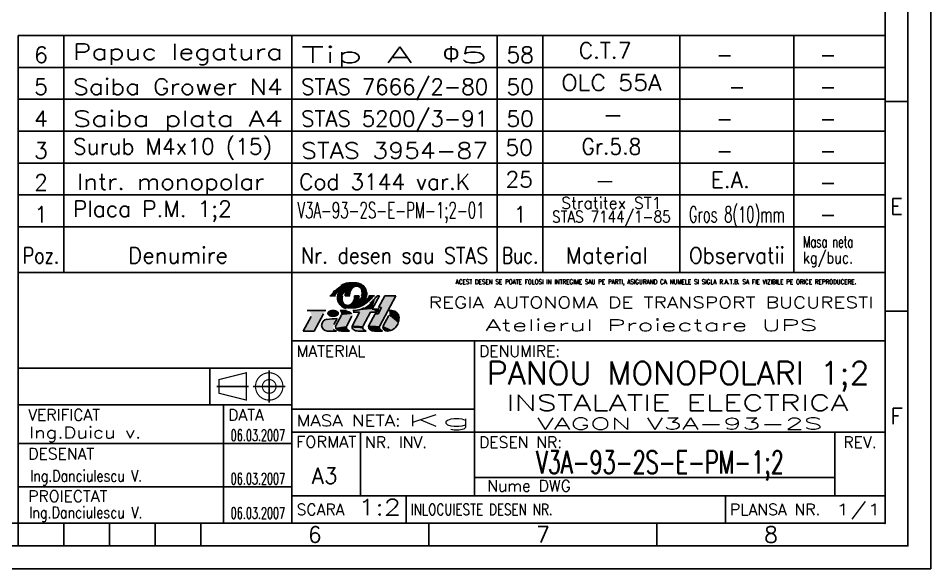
# Model space of a CAD drawing. Header units: millimetres. Extents: x 41 to 881, y 14 to 311.
# Drawn here: x 260.8 to 460.8, y 13.6 to 134.4 of the extents above; entities that cross this region are included whole.
import ezdxf
from ezdxf.enums import TextEntityAlignment as Align

# ---------------------------------------------------------------- set-up
doc = ezdxf.new("R2010")
doc.units = ezdxf.units.MM
doc.layers.add('LIN_GR', color=3, linetype='Continuous')
doc.layers.add('LIN_SUB', color=7, linetype='Continuous')
doc.styles.add('ISO', font='SIMPLEX.shx')
doc.styles.add('ISOCP', font='SIMPLEX.SHX')
doc.styles.add('ROMANC', font='romanc')

# ---------------------------------------------------------------- blocks, each defined once
blk = doc.blocks.new('ind3_12')
at = {"color": 70}
for p, q in [((0, 55), (-190, 55)), ((-190, 55), (-190, 0)), ((-130, 55), (-130, 0)), ((-130, 40), (0, 40)), ((-190, 26), (-130, 26))]:
    blk.add_line(p, q, dxfattribs=at)
at = {"color": 40}
for p, q in [((-121.71, 49.9), (-120.46, 49.9)), ((-118.34, 49.9), (-117.36, 49.9)), ((-115.31, 49.9), (-116.29, 49.9)), ((-111.94, 49.9), (-113.19, 49.9)), ((-112.95, 48.16), (-112.68, 48.4)), ((-112.68, 48.4), (-112.61, 48.47)), ((-110.84, 49.9), (-112.41, 46.97)), ((-110.84, 49.9), (-111.36, 49.9)), ((-109.64, 49.9), (-111.01, 47.32)), ((-107.23, 49.9), (-110.77, 43.26)), ((-107.23, 49.9), (-109.64, 49.9)), ((-122.56, 46.63), (-126.68, 46.63)), ((-118.05, 46.63), (-119.46, 46.63)), ((-115.18, 46.28), (-116.74, 43.36)), ((-116.7, 46.63), (-116.29, 46.65)), ((-116.6, 46.28), (-115.18, 46.28)), ((-116.29, 46.65), (-115.69, 46.73)), ((-115.69, 46.73), (-115.27, 46.82)), ((-115.27, 46.82), (-114.78, 46.97)), ((-114.78, 46.97), (-114.27, 47.24)), ((-112.77, 46.28), (-114.38, 43.26)), ((-112.77, 46.28), (-111.36, 46.28)), ((-112.41, 46.97), (-110.99, 46.97)), ((-110.99, 46.97), (-111.36, 46.28)), ((-110.41, 47.32), (-111.15, 45.93)), ((-111.01, 47.32), (-110.41, 47.32)), ((-108.78, 46.63), (-108.09, 46.63)), ((-125.82, 45.38), (-127.54, 42.15)), ((-123.11, 45.94), (-125.13, 42.15)), ((-120.12, 44.91), (-120.81, 43.6)), ((-119.12, 45.67), (-120.36, 43.36)), ((-116.85, 45.42), (-118, 43.26)), ((-111.75, 45.93), (-113.13, 43.36)), ((-111.75, 45.93), (-111.15, 45.93)), ((-108.74, 45.59), (-109.99, 43.26)), ((-125.13, 42.15), (-127.54, 42.15)), ((-120.23, 42.15), (-122.21, 42.15)), ((-117.39, 42.15), (-119.15, 42.15)), ((-117.39, 42.15), (-117.72, 42.33)), ((-113.77, 42.15), (-115.53, 42.15)), ((-113.77, 42.15), (-114.1, 42.33)), ((-110.16, 42.15), (-111.92, 42.15)), ((-110.16, 42.15), (-110.49, 42.33))]:
    blk.add_line(p, q, dxfattribs=at)
at = {"color": 240}
for p, q in [((-90, 40), (-90, 6)), ((-130, 34), (-190, 34)), ((-148, 34), (-148, 26)), ((-135, 33.5), (-135, 26.5)), ((-146.5, 30), (-139.5, 30)), ((-138.5, 30), (-131.5, 30)), ((-145, 26), (-145, 0)), ((-130, 25), (-90, 25)), ((-130, 20), (0, 20)), ((-115, 20), (-115, 6)), ((-11, 20), (-11, 6)), ((-190, 17.5), (-130, 17.5)), ((-90, 10), (-11, 10)), ((-190, 8), (-130, 8)), ((-130, 6), (0, 6)), ((-105, 6), (-105, 0)), ((-35, 6), (-35, 0))]:
    blk.add_line(p, q, dxfattribs=at)
at = {"color": 40}
for points in [[(-114.74, 49.9, 0.04888), (-114.64, 50.37, 0.067418), (-114.64, 50.71, 0.012512), (-114.71, 51.12, 0.046313), (-114.74, 51.23, 0.02866), (-114.83, 51.43, 0.04799), (-114.9, 51.53, 0.027533), (-115.01, 51.65, 0.02878), (-115.12, 51.74, 0.020408), (-115.27, 51.85, 0.028785), (-115.38, 51.91, 0.02307), (-115.48, 51.96, 0.025276), (-115.58, 51.99, 0.029587), (-115.69, 52.01, 0.0261), (-115.8, 52.02, 0.034106), (-115.93, 52.02, 0.03305), (-116.05, 52, 0.031407), (-116.17, 51.97, 0.027201), (-116.3, 51.91, 0.027571), (-116.45, 51.82, 0.032433), (-116.58, 51.73, 0.017982), (-116.7, 51.62, 0.025528), (-116.79, 51.53, 0.009898), (-116.89, 51.41, 0.014131), (-116.96, 51.31, 0.005952), (-117.02, 51.22, 0.007874), (-117.06, 51.15, 0.013516), (-117.13, 51.03, 0.012262), (-117.2, 50.9, 0.010996), (-117.25, 50.78, 0.020912), (-117.28, 50.71, 0.006638), (-117.28, 50.69, 0.003922), (-117.3, 50.64, 0.014081), (-117.33, 50.52, 0.011261), (-117.36, 50.37, 0.018498), (-117.36, 50.34, 0.00311), (-117.38, 50.18, 0.039527), (-117.38, 50.07, 0.0256), (-117.36, 49.9)], [(-113.68, 49.9, 0.047001), (-113.61, 50.39, 0.072657), (-113.64, 50.71, 0.024176), (-113.81, 51.3, 0.05712), (-113.92, 51.53, 0.02409), (-114.05, 51.71, 0.014395), (-114.28, 51.99, 0.046768), (-114.45, 52.15, 0.031027), (-114.74, 52.35)], [(-119.97, 49.9, 0.047001), (-120.05, 49.4, 0.072657), (-120.01, 49.08, 0.024176), (-119.84, 48.49, 0.05712), (-119.73, 48.26, 0.02409), (-119.6, 48.09, 0.014395), (-119.38, 47.81, 0.046768), (-119.2, 47.65, 0.031027), (-118.91, 47.44)], [(-118.91, 49.9, 0.04888), (-119.02, 49.43, 0.067418), (-119.01, 49.08, 0.012512), (-118.94, 48.67, 0.046313), (-118.91, 48.56, 0.02866), (-118.82, 48.37, 0.04799), (-118.75, 48.26, 0.027533), (-118.64, 48.15, 0.02878), (-118.53, 48.05, 0.020408), (-118.39, 47.95, 0.028785), (-118.28, 47.88, 0.02307), (-118.17, 47.84, 0.025276), (-118.07, 47.8, 0.029587), (-117.97, 47.78, 0.0261), (-117.85, 47.77, 0.034106), (-117.73, 47.77, 0.03305), (-117.6, 47.79, 0.031407), (-117.48, 47.83, 0.027201), (-117.36, 47.88, 0.027571), (-117.2, 47.97, 0.032433), (-117.07, 48.06, 0.017982), (-116.95, 48.18, 0.025528), (-116.87, 48.26, 0.009898), (-116.76, 48.39, 0.014131), (-116.7, 48.48, 0.005952), (-116.63, 48.57, 0.007874), (-116.59, 48.64, 0.013516), (-116.52, 48.76, 0.012262), (-116.45, 48.9, 0.010996), (-116.4, 49.02, 0.020912), (-116.38, 49.08, 0.006638), (-116.37, 49.11, 0.003922), (-116.35, 49.16, 0.014081), (-116.32, 49.28, 0.011261), (-116.29, 49.42, 0.018498), (-116.29, 49.45, 0.00311), (-116.27, 49.61, 0.039527), (-116.27, 49.73, 0.0256), (-116.29, 49.9)]]:
    blk.add_lwpolyline(points, format="xyb", dxfattribs=at)
at = {"color": 40, "flags": 128}
blk.add_lwpolyline([(-108.71, 42.18, 0.07519), (-108.1, 42.37, 0.103495), (-107.27, 43.01, 0.091904), (-106.74, 43.94, 0.085107), (-106.54, 45.08, 0.085107)], format="xyb", dxfattribs=at)
at = {"color": 240}
for points in [[(-146, 31.5, 0.25, 0.25, 0), (-140, 33, 0.25, 0.25, 0), (-140, 27, 0.25, 0.25, 0), (-146, 28.5, 0.25, 0.25, 0)], [(-135, 31.5, 0.25, 0.25, 1), (-135, 28.5, 0.25, 0.25, 1)]]:
    blk.add_lwpolyline(points, format="xyseb", close=True, dxfattribs=at)
blk.add_lwpolyline([(-135, 33, 0.25, 0.25, 1), (-135, 27, 0.25, 0.25, 1), (-135, 33, 0.25, 0.25, 1)], format="xyseb", dxfattribs=at)
at = {"color": 40}
for centre, radius, start, end in [((-117.8, 49.83), 2.74, 113.911, 122.24), ((-115.81, 45.34), 7.65, 108.9325, 113.911), ((-117.59, 50.52), 2.17, 96.8211, 108.9325), ((-116.41, 40.67), 12.1, 91.6964, 96.8211), ((-116.61, 47.25), 5.51, 78.6042, 91.6964), ((-116, 50.28), 2.42, 58.8019, 78.6042), ((-96.55, 26.7), 34.29, 134.6817, 135.4865), ((-117.71, 49.53), 2.3, 144.0002, 170.76), ((-115.07, 49.86), 3.27, 161.7905, 179.2848), ((-118.58, 49.94), 3.27, 341.7905, 359.2848), ((-115.94, 50.27), 2.3, 324.0002, 350.76), ((-145.94, 81.79), 47.13, 315, 315.973), ((-113.12, 49.86), 0.893, 316.8981, 318.6566), ((-115.09, 51.98), 4.23, 315.973, 321.3402), ((-122.28, 57.73), 13.43, 321.3402, 324.353), ((-119.73, 46), 0.689, 331.9275, 66.4849), ((-117.66, 49.52), 2.42, 238.8019, 258.6042), ((-108.09, 45.08), 1.55, 0, 90), ((-122.21, 43.44), 1.29, 94.5979, 270), ((-177.94, 750.15), 707.62, 274.50891, 274.68697), ((-120.23, 42.84), 0.689, 201.8729, 270), ((-119.75, 43.03), 0.689, 151.9275, 234.4615), ((-119.15, 43.87), 1.72, 234.4615, 270), ((-117.39, 42.94), 0.689, 151.9275, 241.9275), ((-116.14, 43.03), 0.689, 151.9275, 234.4615), ((-115.53, 43.87), 1.72, 234.4615, 270), ((-113.78, 42.94), 0.689, 151.9275, 241.9275), ((-112.52, 43.03), 0.689, 151.9275, 234.4615), ((-111.92, 43.87), 1.72, 234.4615, 270), ((-110.16, 42.94), 0.689, 151.9275, 241.9275), ((-109.38, 42.94), 0.689, 151.9275, 242.7821), ((-108.99, 43.7), 1.55, 242.7821, 280.2311)]:
    blk.add_arc(centre, radius, start, end, dxfattribs=at)
blk.add_point((0, 0))
for points in [[(-119.6, 51.93), (-118.18, 50.88), (-118.87, 52.35), (-118.18, 50.88)], [(-118.87, 52.35), (-118.18, 50.88), (-118.21, 52.6), (-118.18, 50.88)], [(-118.21, 52.6), (-118.18, 50.88), (-117.81, 52.68), (-118.18, 50.88)], [(-116.87, 52.76), (-118.18, 50.88), (-116.31, 52.75), (-118.18, 50.88)], [(-117.81, 52.68), (-118.18, 50.88), (-116.87, 52.76), (-118.18, 50.88)], [(-116.08, 51.99), (-116.31, 52.75), (-116.62, 51.7), (-118.18, 50.88)], [(-116.31, 52.75), (-115.41, 52.63), (-115.84, 52.71)], [(-115.54, 51.98), (-115.41, 52.63), (-116.08, 51.99), (-116.31, 52.75)], [(-115.09, 51.72), (-114.87, 52.42), (-115.54, 51.98), (-115.41, 52.63)], [(-115.41, 52.63), (-114.87, 52.42), (-115.11, 52.53)], [(-114.87, 51.48), (-114.18, 51.87), (-115.09, 51.72), (-114.87, 52.42)], [(-114.87, 52.42), (-114.18, 51.87), (-114.48, 52.17)], [(-121.71, 49.9), (-120.46, 49.9), (-121.21, 50.52), (-120.18, 50.33)], [(-121.21, 50.52), (-120.18, 50.33), (-120.72, 51.03), (-119.93, 50.59)], [(-120.72, 51.03), (-119.93, 50.59), (-120.22, 51.49), (-119.57, 50.88)], [(-120.22, 51.49), (-119.57, 50.88), (-119.6, 51.93), (-118.18, 50.88)], [(-119.84, 50.38), (-118.6, 50.45), (-119.97, 49.9), (-118.91, 49.9)], [(-119.57, 50.88), (-118.18, 50.88), (-119.84, 50.38), (-118.6, 50.45)], [(-117.37, 50.27), (-118.32, 50.22), (-117.36, 49.9), (-118.34, 49.9)], [(-117.31, 50.61), (-118.27, 50.54), (-117.37, 50.27), (-118.32, 50.22)], [(-117.09, 51.1), (-118.18, 50.88), (-117.31, 50.61), (-118.27, 50.54)], [(-116.62, 51.7), (-118.18, 50.88), (-117.09, 51.1), (-118.18, 50.88)], [(-115.84, 51.99), (-116.08, 51.99), (-116.32, 51.86)], [(-115.84, 51.99), (-115.54, 51.98), (-115.91, 51.97), (-115.51, 51.96)], [(-115.73, 51.96), (-115.33, 51.85), (-115.51, 51.96)], [(-114.68, 50.99), (-113.86, 51.41), (-114.87, 51.48), (-114.18, 51.87)], [(-114.75, 49.87), (-113.72, 49.72), (-114.65, 50.25), (-113.62, 50.26)], [(-114.63, 50.55), (-113.67, 50.85), (-114.68, 50.99), (-113.86, 51.41)], [(-114.65, 50.25), (-113.62, 50.26), (-114.63, 50.55), (-113.67, 50.85)], [(-113.67, 50.85), (-113.62, 50.26), (-113.61, 50.56)], [(-119.97, 49.9), (-118.91, 49.9), (-120.05, 49.4), (-119, 49.53)], [(-120.05, 49.4), (-119, 49.53), (-119.94, 48.79), (-119, 49.02)], [(-120.05, 49.4), (-119.94, 48.79), (-120.04, 49.24)], [(-120.04, 49.24), (-119.94, 48.79), (-120.03, 49.13)], [(-119.94, 48.79), (-119, 49.02), (-119.72, 48.25), (-118.92, 48.6)], [(-119.72, 48.25), (-118.92, 48.6), (-119.33, 47.76), (-118.75, 48.27)], [(-119.33, 47.76), (-118.75, 48.27), (-118.77, 47.37), (-118.43, 47.98)], [(-117.14, 47.03), (-117.33, 47.9), (-116.45, 47.06), (-117.04, 48.09)], [(-116.45, 47.06), (-117.04, 48.09), (-115.94, 47.1), (-116.74, 48.42)], [(-116.7, 48.48), (-115.12, 47.31), (-116.74, 48.42)], [(-116.7, 48.48), (-116.7, 48.48), (-116.74, 48.42)], [(-115.94, 47.1), (-116.74, 48.42), (-115.12, 47.31), (-116.74, 48.42)], [(-116.45, 48.9), (-115.12, 47.31), (-116.7, 48.48)], [(-116.4, 49.03), (-115.48, 48.92), (-116.45, 48.9), (-115.12, 47.31)], [(-116.29, 49.44), (-115.35, 49.44), (-116.4, 49.03), (-115.48, 48.92)], [(-116.29, 49.9), (-115.31, 49.9), (-116.29, 49.44), (-115.35, 49.44)], [(-115.48, 48.92), (-114.09, 48.92), (-115.01, 49.4), (-113.85, 49.33)], [(-115.48, 48.92), (-114.59, 48.13), (-115.12, 47.31)], [(-115.48, 48.92), (-114.09, 48.92), (-114.18, 47.78), (-115.12, 47.31)], [(-115.01, 49.4), (-113.85, 49.33), (-114.75, 49.87), (-113.72, 49.72)], [(-114.09, 48.92), (-114.18, 47.78), (-114.59, 48.13)], [(-114.09, 48.92), (-113.61, 48.17), (-114.18, 47.78)], [(-113.69, 49.23), (-112.95, 48.75), (-114.09, 48.92), (-113.61, 48.17)], [(-113.4, 49.55), (-112.44, 49.28), (-113.69, 49.23), (-112.95, 48.75)], [(-113.03, 48.1), (-112.41, 46.97), (-113.49, 47.75), (-112.41, 46.97)], [(-113.19, 49.9), (-111.94, 49.9), (-113.4, 49.55), (-112.44, 49.28)], [(-112.65, 48.42), (-112.41, 46.97), (-113.03, 48.1), (-112.41, 46.97)], [(-112.22, 48.86), (-112.41, 46.97), (-112.65, 48.42), (-112.41, 46.97)], [(-111.36, 49.9), (-110.84, 49.9), (-111.76, 49.37), (-112.41, 46.97)], [(-111.76, 49.37), (-112.41, 46.97), (-112.22, 48.86), (-112.41, 46.97)], [(-110.41, 47.32), (-107.23, 49.9), (-111.15, 45.93), (-110.73, 43.34)], [(-109.64, 49.9), (-107.23, 49.9), (-111.01, 47.32), (-110.41, 47.32)], [(-126.68, 46.63), (-122.56, 46.63), (-126.26, 46.53), (-122.84, 46.34)], [(-126.26, 46.53), (-122.84, 46.34), (-125.96, 46.29), (-123.05, 46.05)], [(-123.05, 46.05), (-125.96, 46.29), (-123.11, 45.94), (-125.77, 45.87)], [(-122.28, 46.18), (-122.28, 45.84), (-122.31, 46.03)], [(-122.2, 46.34), (-122.22, 45.73), (-122.28, 46.18), (-122.28, 45.84)], [(-122.07, 46.5), (-122.04, 45.53), (-122.2, 46.34), (-122.22, 45.73)], [(-121.94, 46.59), (-121.9, 45.43), (-122.07, 46.5), (-122.04, 45.53)], [(-121.78, 46.68), (-121.71, 45.34), (-121.94, 46.59), (-121.9, 45.43)], [(-121.62, 46.75), (-121.56, 45.28), (-121.78, 46.68), (-121.71, 45.34)], [(-121.46, 46.79), (-121.43, 45.25), (-121.62, 46.75), (-121.56, 45.28)], [(-121.33, 46.82), (-121.31, 45.23), (-121.46, 46.79), (-121.43, 45.25)], [(-121.21, 46.83), (-121.2, 45.22), (-121.33, 46.82), (-121.31, 45.23)], [(-121.21, 46.83), (-121.1, 46.84), (-121.09, 45.21)], [(-121.09, 45.21), (-120.9, 45.21), (-121.21, 46.83), (-121.2, 45.22)], [(-121.1, 46.84), (-120.91, 46.84), (-121.09, 45.21), (-120.9, 45.21)], [(-120.9, 45.21), (-120.91, 46.84), (-120.81, 45.22), (-120.81, 46.83)], [(-120.81, 45.22), (-120.81, 46.83), (-120.68, 45.23), (-120.69, 46.82)], [(-120.68, 45.23), (-120.69, 46.82), (-120.56, 45.25), (-120.55, 46.79)], [(-120.56, 45.25), (-120.55, 46.79), (-120.42, 45.29), (-120.43, 46.76)], [(-120.42, 45.29), (-120.43, 46.76), (-120.27, 45.34), (-120.27, 46.7)], [(-120.27, 45.34), (-120.27, 46.7), (-120.14, 45.41), (-120.13, 46.63)], [(-120.14, 45.41), (-120.13, 46.63), (-119.97, 45.52), (-119.99, 46.54)], [(-119.97, 45.52), (-119.99, 46.54), (-119.84, 45.65), (-119.88, 46.44)], [(-119.84, 45.65), (-119.88, 46.44), (-119.74, 45.8), (-119.77, 46.3)], [(-119.74, 45.8), (-119.77, 46.3), (-119.71, 45.9), (-119.72, 46.2)], [(-119.72, 46.2), (-119.71, 45.9), (-119.7, 46.13), (-119.69, 46.02)], [(-119.46, 46.63), (-118.05, 46.63), (-119.08, 46.21), (-117.05, 46.31)], [(-119.25, 46.4), (-119.09, 46.04), (-119.08, 46.21)], [(-119.08, 46.21), (-117.05, 46.31), (-119.12, 45.67), (-116.78, 45.9)], [(-118.77, 47.37), (-118.43, 47.98), (-118.32, 47.19), (-118.12, 47.82)], [(-118.32, 47.19), (-118.12, 47.82), (-117.71, 47.07), (-117.72, 47.77)], [(-118.05, 46.63), (-117.05, 46.31), (-117.7, 46.59), (-117.41, 46.5)], [(-117.71, 47.07), (-117.72, 47.77), (-117.14, 47.03), (-117.33, 47.9)], [(-117.05, 46.31), (-116.78, 45.9), (-116.88, 46.12)], [(-115.18, 46.28), (-112.77, 46.28), (-116.74, 43.36), (-114.38, 43.26)], [(-116.22, 46.66), (-116.7, 46.63), (-116.6, 46.28)], [(-116.6, 46.28), (-111.36, 46.28), (-116.22, 46.66), (-112.41, 46.97)], [(-116.22, 46.66), (-115.25, 46.82), (-115, 46.76)], [(-115.25, 46.82), (-114.79, 46.97), (-115, 46.76)], [(-115, 46.76), (-115, 46.76), (-114.79, 46.97), (-114.45, 46.8)], [(-114.35, 47.19), (-112.41, 46.97), (-114.79, 46.97), (-114.45, 46.8)], [(-113.9, 47.46), (-112.41, 46.97), (-114.35, 47.19), (-112.41, 46.97)], [(-113.49, 47.75), (-113.9, 47.46), (-112.41, 46.97)], [(-112.41, 46.97), (-110.99, 46.97), (-111.36, 46.28)], [(-108.78, 46.63), (-108.43, 46.63), (-108.69, 46.43), (-108.49, 46.44)], [(-108.74, 45.59), (-108.09, 46.63), (-108.66, 45.8)], [(-108.74, 45.59), (-106.98, 46.16), (-108.09, 46.63)], [(-108.74, 45.59), (-106.54, 45.08), (-106.98, 46.16)], [(-108.69, 46.43), (-108.49, 46.44), (-108.64, 46.23), (-108.56, 46.21)], [(-108.43, 46.63), (-108.63, 46.02), (-108.09, 46.63), (-108.66, 45.8)], [(-108.66, 45.8), (-108.66, 45.8), (-108.43, 46.63), (-108.63, 46.02)], [(-108.64, 46.23), (-108.56, 46.21), (-108.63, 46.02)], [(-108.09, 46.63), (-106.98, 46.16), (-107.61, 46.55), (-107.23, 46.37)], [(-106.98, 46.16), (-106.54, 45.08), (-106.83, 45.98), (-106.62, 45.57)], [(-125.82, 45.38), (-123.11, 45.94), (-127.54, 42.15), (-125.13, 42.15)], [(-125.76, 45.63), (-123.11, 45.94), (-125.82, 45.38)], [(-125.77, 45.87), (-123.11, 45.94), (-125.76, 45.63), (-123.11, 45.94)], [(-123.17, 44.3), (-120.81, 43.6), (-123.49, 43.38), (-120.95, 43.16)], [(-123.17, 44.3), (-123.49, 43.38), (-123.29, 44.14), (-123.45, 43.79)], [(-122.31, 44.73), (-120.12, 44.91), (-123.17, 44.3), (-120.81, 43.6)], [(-122.31, 44.73), (-123.17, 44.3), (-122.7, 44.64), (-123.04, 44.43)], [(-120.36, 43.36), (-116.85, 45.42), (-120.42, 42.88), (-118, 43.26)], [(-119.12, 45.67), (-116.78, 45.9), (-120.36, 43.36), (-116.85, 45.42)], [(-116.78, 45.9), (-116.85, 45.42), (-116.77, 45.67)], [(-111.75, 45.93), (-111.15, 45.93), (-113.13, 43.36), (-110.77, 43.26)], [(-111.15, 45.93), (-110.77, 43.26), (-110.73, 43.34)], [(-109.99, 43.26), (-108.74, 45.59), (-106.74, 43.94)], [(-108.74, 45.59), (-106.74, 43.94), (-106.54, 45.08)], [(-106.54, 45.08), (-106.74, 43.94), (-106.59, 44.51)], [(-123.49, 43.38), (-120.95, 43.16), (-123.49, 43.38), (-120.87, 42.58)], [(-123.49, 43.38), (-123.1, 42.51), (-123.42, 43), (-123.25, 42.69)], [(-123.49, 43.38), (-120.87, 42.58), (-123.1, 42.51), (-120.62, 42.27)], [(-123.1, 42.51), (-122.21, 42.15), (-122.93, 42.37), (-122.61, 42.22)], [(-123.1, 42.51), (-120.62, 42.27), (-122.21, 42.15), (-120.23, 42.15)], [(-120.42, 42.88), (-120.36, 43.36), (-120.43, 43.1)], [(-120.42, 42.88), (-118, 43.26), (-120.15, 42.47), (-118.06, 42.75)], [(-120.15, 42.47), (-120.42, 42.88), (-120.32, 42.64)], [(-120.15, 42.47), (-118.06, 42.75), (-119.15, 42.15), (-117.72, 42.33)], [(-119.15, 42.15), (-120.15, 42.47), (-119.72, 42.25)], [(-119.15, 42.15), (-117.72, 42.33), (-117.39, 42.15)], [(-118.02, 43.03), (-117.9, 42.55), (-118.06, 42.75)], [(-116.74, 43.36), (-116.81, 42.88), (-116.82, 43.14)], [(-116.74, 43.36), (-114.38, 43.26), (-116.81, 42.88), (-114.44, 42.75)], [(-116.52, 42.46), (-116.81, 42.88), (-116.71, 42.66)], [(-116.81, 42.88), (-114.44, 42.75), (-116.52, 42.46), (-114.12, 42.34)], [(-115.53, 42.15), (-116.54, 42.47), (-116.1, 42.25)], [(-116.52, 42.46), (-114.12, 42.34), (-115.53, 42.15), (-113.77, 42.15)], [(-114.42, 42.94), (-114.29, 42.55), (-114.44, 42.75)], [(-114.36, 43.31), (-114.4, 43.15), (-114.38, 43.26)], [(-113.13, 43.36), (-113.19, 42.89), (-113.2, 43.13)], [(-113.13, 43.36), (-110.77, 43.26), (-113.19, 42.89)], [(-113.19, 42.89), (-110.77, 43.26), (-110.82, 42.72)], [(-112.92, 42.47), (-113.19, 42.89), (-113.1, 42.66)], [(-113.19, 42.89), (-110.82, 42.72), (-112.92, 42.47)], [(-112.92, 42.47), (-110.82, 42.72), (-111.92, 42.15)], [(-111.92, 42.15), (-112.92, 42.47), (-112.49, 42.25)], [(-110.82, 42.72), (-111.92, 42.15), (-110.49, 42.33)], [(-110.49, 42.33), (-110.16, 42.15), (-111.92, 42.15)], [(-110.8, 42.98), (-110.66, 42.53), (-110.82, 42.72)], [(-110.73, 43.34), (-110.78, 43.14), (-110.77, 43.26)], [(-109.99, 43.26), (-110.04, 42.73), (-110.07, 42.99)], [(-110.04, 42.73), (-109.99, 43.26), (-109.7, 42.32)], [(-109.7, 42.32), (-110.04, 42.73), (-109.91, 42.5)], [(-109.99, 43.26), (-107.27, 43.01), (-106.74, 43.94)], [(-109.99, 43.26), (-108.1, 42.37), (-107.27, 43.01)], [(-109.99, 43.26), (-108.71, 42.18), (-108.1, 42.37)], [(-109.99, 43.26), (-109.7, 42.32), (-108.71, 42.18)], [(-108.71, 42.18), (-109.7, 42.32), (-109.23, 42.17)], [(-109.7, 42.32), (-109.7, 42.32), (-108.71, 42.18)], [(-107.27, 43.01), (-108.1, 42.37), (-107.66, 42.64)], [(-106.74, 43.94), (-107.27, 43.01), (-106.96, 43.45)]]:
    blk.add_solid(points, dxfattribs=at)
at = {"color": 40, "style": 'ISO', "width": 0.77078}
blk.add_text('ACEST DESEN SE POATE FOLOSI IN INTREGIME SAU PE PARTI, ASIGURAND CA NUMELE SI SIGLA R.A.T.B. SA FIE VIZIBILE PE ORICE REPRODUCERE.', height=1, dxfattribs=at).set_placement((-94.13, 52.45), (-6.3, 52.45), align=Align.FIT)
at = {"color": 240}
for s, style, width, p, p2 in [('REGIA AUTONOMA DE TRANSPORT BUCURESTI', 'ROMANC', 1.063101, (-100.04, 47.17), (-2.58, 47.17)), ('Atelierul Proiectare UPS', 'ROMANC', 1.425107, (-87.65, 42.18), (-14.86, 42.18)), ('MASA NETA:', 'ISO', 1.009422, (-129, 21.25), (-106.17, 21.25)), ('FORMAT', 'ISO', 0.917397, (-129.11, 16.61), (-115.89, 16.61)), ('INLOCUIESTE DESEN NR.', 'ISO', 0.687691, (-104, 1.75), (-72.89, 1.75))]:
    blk.add_text(s, height=2.5, dxfattribs=dict(at, style=style, width=width)).set_placement(p, p2, align=Align.FIT)
at = {"color": 240, "style": 'ISO'}
for s, p in [('MATERIAL', (-129, 36.5)), ('DENUMIRE:', (-89, 36.5)), ('VERIFICAT', (-187.81, 22.5)), ('DATA', (-144, 22.5)), ('NR. INV.', (-114, 16.5)), ('DESEN NR:', (-89, 16.5)), ('DESENAT', (-187.81, 13.97)), ('PROIECTAT', (-187.81, 4.66)), ('SCARA', (-129, 1.75)), ('PLANSA NR.', (-34, 1.75))]:
    blk.add_text(s, height=2.5, dxfattribs=at).set_placement(p)
blk.add_text('REV.', height=2.5, dxfattribs=at).set_placement((-5.5, 17.75), align=Align.MIDDLE)
at = {"color": 50, "style": 'ISO'}
for tag, height, width, p, p2 in [('MATERIAL', 3.5, 1.837708, (-127.1, 31.84), (-91.87, 31.84)), ('STAS_MATERIAL', 3.5, 2.784754, (-126.09, 25.95), (-91.75, 25.95)), ('ANSAMBLU', 3.5, 2.48631, (-83.01, 24.67), (-8.01, 24.67)), ('VERIFICAT', 2.5, 0.86708, (-187.61, 18.63), (-163.04, 18.63)), ('DESENAT', 2.5, 1.026691, (-187.39, 9.14), (-162.83, 9.14)), ('SCARA', 3.5, 1.565143, (-115.5, 1.75), (-106.11, 1.75)), ('PROIECTAT', 2.5, 1.037581, (-187.61, 1.12), (-162.78, 1.12))]:
    blk.add_attdef(tag, text='', height=height, dxfattribs=dict(at, width=width)).set_placement(p, p2, align=Align.FIT)
at = {"color": 70, "style": 'ISO'}
for tag, width, p, p2 in [('DENUMIRE_DESEN', 1.844561, (-87.29, 30.44), (-3.41, 30.44)), ('NUMAR_DESEN', 1.112195, (-76.49, 10.87), (-22.2, 10.87))]:
    blk.add_attdef(tag, text='', height=5, dxfattribs=dict(at, width=width)).set_placement(p, p2, align=Align.FIT)
at = {"color": 240, "style": 'ISO'}
for tag, width, p, p2 in [('MASA', 3.701178, (-105.03, 21.25), (-90.49, 21.25)), ('SUBANSAMBLU', 3.628523, (-76.35, 20.58), (-13.71, 20.58)), ('DATA', 0.588678, (-143.42, 18.04), (-131.51, 18.04)), ('DATA', 0.588678, (-143.42, 8.49), (-131.51, 8.49)), ('PLANSA', 1.983142, (-10.91, 1.75), (-0.76, 1.75)), ('DATA', 0.588678, (-143.42, 0.97), (-131.51, 0.97))]:
    blk.add_attdef(tag, text='', height=2.5, dxfattribs=dict(at, width=width)).set_placement(p, p2, align=Align.FIT)
at = {"color": 50, "style": 'ISO'}
blk.add_attdef('FORMAT', text='', height=3.5, dxfattribs=at).set_placement((-122.83, 8.67), align=Align.CENTER)
at = {"color": 240, "style": 'ISO'}
blk.add_attdef('NUME_DWG', (-87.2, 6.95), '', height=2.5, dxfattribs=at)

msp = doc.modelspace()

# ---------------------------------------------------------------- linework, layer by layer
at = {"color": 1}
for p, q in [((260.846, 130.6416), (450.846, 130.6416)), ((260.846, 123.6416), (450.846, 123.6416)), ((260.846, 116.6416), (450.846, 116.6416)), ((260.846, 109.6416), (450.846, 109.6416)), ((260.846, 102.6416), (450.846, 102.6416)), ((260.846, 95.6416), (450.846, 95.6416))]:
    msp.add_line(p, q, dxfattribs=at)
at = {"color": 70}
for p, q in [((455.846, 116.1416), (450.846, 116.1416)), ((455.846, 70.1416), (450.846, 70.1416)), ((260.846, 18.6416), (260.846, 23.6416)), ((270.846, 18.6416), (270.846, 23.6416)), ((280.846, 18.6416), (280.846, 23.6416)), ((290.846, 18.6416), (290.846, 23.6416)), ((300.846, 18.6416), (300.846, 23.6416)), ((350.846, 18.6416), (350.846, 23.6416)), ((400.846, 18.6416), (400.846, 23.6416)), ((200.846, 18.6416), (300.846, 18.6416))]:
    msp.add_line(p, q, dxfattribs=at)
at = {"color": 240}
for points in [[(460.846, 310.6416), (40.846, 310.6416), (40.846, 13.6416), (460.846, 13.6416)], [(455.846, 305.6416), (45.846, 305.6416), (45.846, 18.6416), (455.846, 18.6416)]]:
    msp.add_lwpolyline(points, close=True, dxfattribs=at)
at = {"color": 70}
msp.add_lwpolyline([(450.846, 300.6416), (50.846, 300.6416), (50.846, 23.6416), (450.846, 23.6416)], close=True, dxfattribs=at)
at = {"color": 3}
for points in [[(260.846, 109.6416), (260.846, 130.6416)], [(270.846, 109.6416), (270.846, 130.6416)], [(320.846, 109.6416), (320.846, 130.6416)], [(365.846, 109.6416), (365.846, 130.6416)], [(375.846, 109.6416), (375.846, 130.6416)], [(405.846, 109.6416), (405.846, 130.6416)], [(430.846, 109.6416), (430.846, 130.6416)], [(260.846, 88.6416), (260.846, 109.6416)], [(270.846, 88.6416), (270.846, 109.6416)], [(320.846, 88.6416), (320.846, 109.6416)], [(365.846, 88.6416), (365.846, 109.6416)], [(375.846, 88.6416), (375.846, 109.6416)], [(405.846, 88.6416), (405.846, 109.6416)], [(430.846, 88.6416), (430.846, 109.6416)], [(260.846, 88.6416), (450.846, 88.6416)], [(260.846, 78.6416), (260.846, 88.6416)], [(270.846, 78.6416), (270.846, 88.6416)], [(320.846, 78.6416), (320.846, 88.6416)], [(365.846, 78.6416), (365.846, 88.6416)], [(375.846, 78.6416), (375.846, 88.6416)], [(405.846, 78.6416), (405.846, 88.6416)], [(430.846, 78.6416), (430.846, 88.6416)]]:
    msp.add_lwpolyline(points, dxfattribs=at)

# ---------------------------------------------------------------- block references
at = {"color": 1}
ref = msp.add_blockref('ind3_12', (450.846, 23.6416), dxfattribs=at)
ref.add_attrib('DENUMIRE_DESEN', 'PANOU MONOPOLARI 1;2', dxfattribs={"color": 70, "height": 5, "style": 'ISO', "width": 0.898753}).set_placement((363.5547, 54.0796), (447.4384, 54.0796), align=Align.FIT)
ref.add_attrib('ANSAMBLU', 'INSTALATIE ELECTRICA', dxfattribs={"color": 50, "height": 3.5, "style": 'ISO', "width": 1.27485}).set_placement((367.8361, 48.3163), (442.8398, 48.3163), align=Align.FIT)
ref.add_attrib('SUBANSAMBLU', 'VAGON V3A-93-2S', dxfattribs={"color": 240, "height": 2.5, "style": 'ISO', "width": 1.675592}).set_placement((374.4961, 44.2213), (437.1313, 44.2213), align=Align.FIT)
ref.add_attrib('NUMAR_DESEN', 'V3A-93-2S-E-PM-1;2', dxfattribs={"color": 70, "height": 5, "style": 'ISO', "width": 0.6}).set_placement((374.3609, 34.5147), (428.6466, 34.5147), align=Align.FIT)
ref.add_attrib('NUME_DWG', 'Nume DWG', (363.6489, 30.5913), dxfattribs={"color": 240, "height": 2.5, "style": 'ISO'})
ref.add_attrib('PLANSA', '1/1', dxfattribs={"color": 240, "height": 2.5, "style": 'ISO', "width": 1.983142}).set_placement((439.9381, 25.3916), (450.0899, 25.3916), align=Align.FIT)
ref.add_attrib('FORMAT', 'A3', dxfattribs={"color": 50, "height": 3.5, "style": 'ISO'}).set_placement((328.0119, 32.3108), align=Align.CENTER)
ref.add_attrib('SCARA', '1:2', dxfattribs={"color": 50, "height": 3.5, "style": 'ISO', "width": 1.252114}).set_placement((335.3479, 25.3916), (344.7388, 25.3916), align=Align.FIT)
ref.add_attrib('MASA', 'Kg', dxfattribs={"color": 240, "height": 2.5, "style": 'ISO', "width": 3.701178}).set_placement((345.8112, 44.8916), (360.3516, 44.8916), align=Align.FIT)
ref.add_attrib('VERIFICAT', 'Ing.Duicu v.', dxfattribs={"color": 50, "height": 2.5, "style": 'ISO', "width": 1.159354}).set_placement((263.2399, 42.2739), (287.8072, 42.2739), align=Align.FIT)
ref.add_attrib('DATA', '06.03.2007', dxfattribs={"color": 240, "height": 2.5, "style": 'ISO', "width": 0.575145}).set_placement((307.4248, 41.6779), (319.3386, 41.6779), align=Align.FIT)
ref.add_attrib('DESENAT', 'Ing.Danciulescu V.', dxfattribs={"color": 50, "height": 2.5, "style": 'ISO', "width": 0.734395}).set_placement((263.4536, 32.7766), (288.0208, 32.7766), align=Align.FIT)
ref.add_attrib('DATA', '06.03.2007', dxfattribs={"color": 240, "height": 2.5, "style": 'ISO', "width": 0.575145}).set_placement((307.4248, 32.1301), (319.3386, 32.1301), align=Align.FIT)
ref.add_attrib('PROIECTAT', 'Ing.Danciulescu V.', dxfattribs={"color": 50, "height": 2.5, "style": 'ISO', "width": 0.742185}).set_placement((263.2399, 24.7577), (288.0678, 24.7577), align=Align.FIT)
ref.add_attrib('DATA', '06.03.2007', dxfattribs={"color": 240, "height": 2.5, "style": 'ISO', "width": 0.575145}).set_placement((307.4248, 24.6113), (319.3386, 24.6113), align=Align.FIT)

# ---------------------------------------------------------------- texts
at = {"color": 50, "style": 'ISO'}
for s, p in [('E', (453.346, 93.1416)), ('F', (453.346, 47.1416)), ('6', (325.846, 21.1416)), ('7', (375.846, 21.1416)), ('8', (425.846, 21.1416))]:
    msp.add_text(s, height=3.5, dxfattribs=at).set_placement(p, align=Align.MIDDLE)
at = {"layer": 'LIN_GR', "color": 3, "style": 'ISOCP'}
for s, p in [('6', (265.846, 124.6416)), ('5', (265.846, 117.6416)), ('4', (265.846, 110.6416)), ('3', (265.846, 103.6416)), ('2', (265.846, 96.6416)), ('1', (265.846, 89.6416))]:
    msp.add_text(s, height=3.5, dxfattribs=at).set_placement(p, align=Align.CENTER)
at = {"layer": 'LIN_SUB', "color": 2, "style": 'ISOCP'}
for s, height, width, p, p2 in [('Papuc legatura', 3.5, 1.164557, (272.846, 125.3282), (318.846, 125.3282)), ('Tip A  5', 3.5, 1.782609, (322.846, 124.6416), (363.846, 124.6416)), ('OLC 55A', 3.5, 0.977778, (379.846, 118.5408), (401.846, 118.5408)), ('Saiba Grower N4', 3.5, 1.037594, (272.846, 117.6416), (318.846, 117.6416)), ('STAS 7666/2-80', 3.5, 0.875445, (322.846, 117.6416), (363.846, 117.6416)), ('Saiba plata A4', 3.5, 1.154812, (272.846, 110.6416), (318.846, 110.6416)), ('STAS 5200/3-91', 3.5, 0.904412, (322.846, 110.6416), (363.846, 110.6416)), ('   -   ', 3.5, 0.942857, (379.846, 111.5408), (401.846, 111.5408)), ('  Gr.5.8  ', 3.5, 0.776471, (379.846, 104.5408), (401.846, 104.5408)), ('STAS 3954-87', 3.5, 1.029289, (322.846, 103.6416), (363.846, 103.6416)), ('   -   ', 2.5, 1.32, (378.0621, 97.4977), (400.0621, 97.4977)), ('Stratitex ST1', 2.5, 0.928643, (379.846, 92.6416), (401.846, 92.6416)), ('STAS 7144/1-85', 2.5, 0.8, (377.846, 89.6416), (403.846, 89.6416)), ('Gros 8(10)mm', 3.5, 0.56, (407.846, 89.6416), (428.846, 89.6416)), ('Masa neta', 2.5, 0.573913, (432.846, 84.1416), (443.846, 84.1416)), ('Poz.', 3.5, 0.813559, (261.846, 80.6416), (269.846, 80.6416)), ('Nr. desen sau STAS', 3.5, 0.763975, (322.846, 80.6416), (363.846, 80.6416)), ('Buc.', 3.5, 0.8, (366.846, 80.6416), (374.846, 80.6416)), ('Material', 3.5, 0.93913, (380.846, 80.6416), (398.846, 80.6416)), ('Observatii', 3.5, 0.851351, (407.846, 80.6416), (428.846, 80.6416)), ('kg/buc.', 2.5, 0.796552, (432.846, 80.6416), (443.846, 80.6416))]:
    msp.add_text(s, height=height, dxfattribs=dict(at, width=width)).set_placement(p, p2, align=Align.FIT)
for s, p in [('58', (370.846, 124.6416)), ('C.T.7', (389.4613, 125.6172)), ('50', (370.846, 117.6416)), ('50', (370.846, 110.6416)), ('50', (370.6543, 104.3281)), ('25', (370.6543, 97.3281)), ('1', (370.846, 89.6416)), ('Denumire', (295.846, 80.6416))]:
    msp.add_text(s, height=3.5, dxfattribs=at).set_placement(p, align=Align.CENTER)
at = {"layer": 'LIN_SUB', "color": 2, "style": 'ISOCP', "width": 0.942857}
for s, p in [('  -', (409.3289, 124.6416)), ('-', (416.5576, 117.6416)), ('  -', (409.3289, 110.6416)), ('  -', (409.3289, 103.6416))]:
    msp.add_text(s, height=3.5, dxfattribs=at).set_placement(p)
for p in [(438.346, 124.6416), (438.346, 117.6416), (438.346, 110.6416), (438.346, 103.6416), (438.346, 96.6416), (438.346, 89.6416)]:
    msp.add_text('-', height=3.5, dxfattribs=at).set_placement(p, align=Align.CENTER)
at = {"layer": 'LIN_SUB', "color": 2, "style": 'ISOCP'}
for s, p in [('Surub M4x10 (15)', (272.846, 104.5452)), ('Placa P.M. 1;2', (272.846, 90.8465))]:
    msp.add_text(s, height=3.5, dxfattribs=at).set_placement(p)
at = {"layer": 'LIN_SUB', "color": 50, "style": 'ISOCP'}
for s, width, p, p2 in [('Intr. monopolar', 1.012346, (273.7547, 96.8082), (314.7547, 96.8082)), ('V3A-93-2S-E-PM-1;2-01', 0.562929, (322.0414, 90.5545), (363.0414, 90.5545))]:
    msp.add_text(s, height=3.5, dxfattribs=dict(at, width=width)).set_placement(p, p2, align=Align.FIT)
for s, p in [('Cod 3144 var.K', (322.3904, 96.8082)), ('E.A.', (412.6437, 97.2327))]:
    msp.add_text(s, height=3.5, dxfattribs=at).set_placement(p)
at = {"layer": 'LIN_SUB', "color": 2, "insert": (353.8704, 128.2941), "char_height": 3.5, "width": 13.8814, "attachment_point": 1, "style": 'ISOCP'}
msp.add_mtext('{\\fSymbol|b0|i0|c2|p18;F}', dxfattribs=at)

doc.saveas('drawing.dxf')
